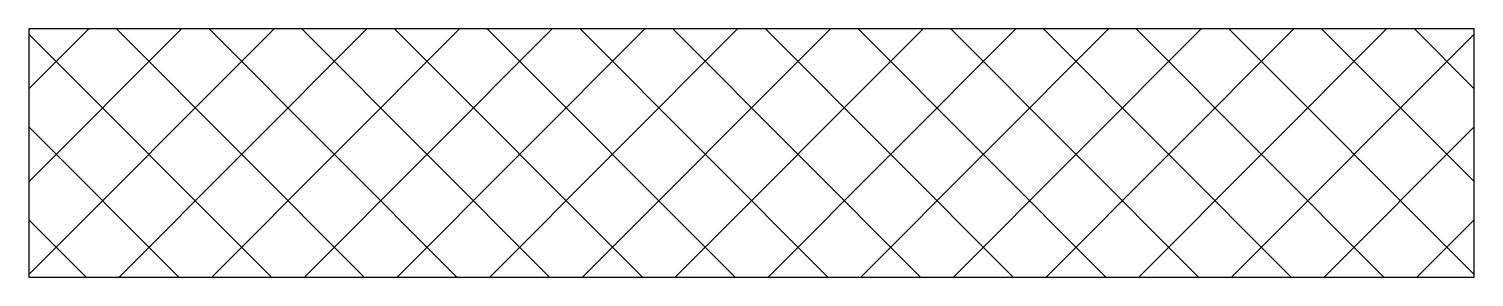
# Model space of a CAD drawing. Header units: millimetres. Extents: x -17.5 to 17.5, y 0.4 to 6.4.
import ezdxf

# ---------------------------------------------------------------- set-up
doc = ezdxf.new("R2010")
doc.units = ezdxf.units.MM

msp = doc.modelspace()

# ---------------------------------------------------------------- hatches: boundary and pattern name
h = msp.add_hatch()
h.set_pattern_fill('ANSI37', color=256, scale=0.5)
h.paths.add_polyline_path([(17.5, 6.4), (-17.5, 6.4), (-17.5, 0.4), (17.5, 0.4)])

# ---------------------------------------------------------------- linework, layer by layer
msp.add_lwpolyline([(-17.5, 6.4), (-17.5, 0.4), (17.5, 0.4), (17.5, 6.4), (-17.5, 6.4)], close=True)

doc.saveas('drawing.dxf')
